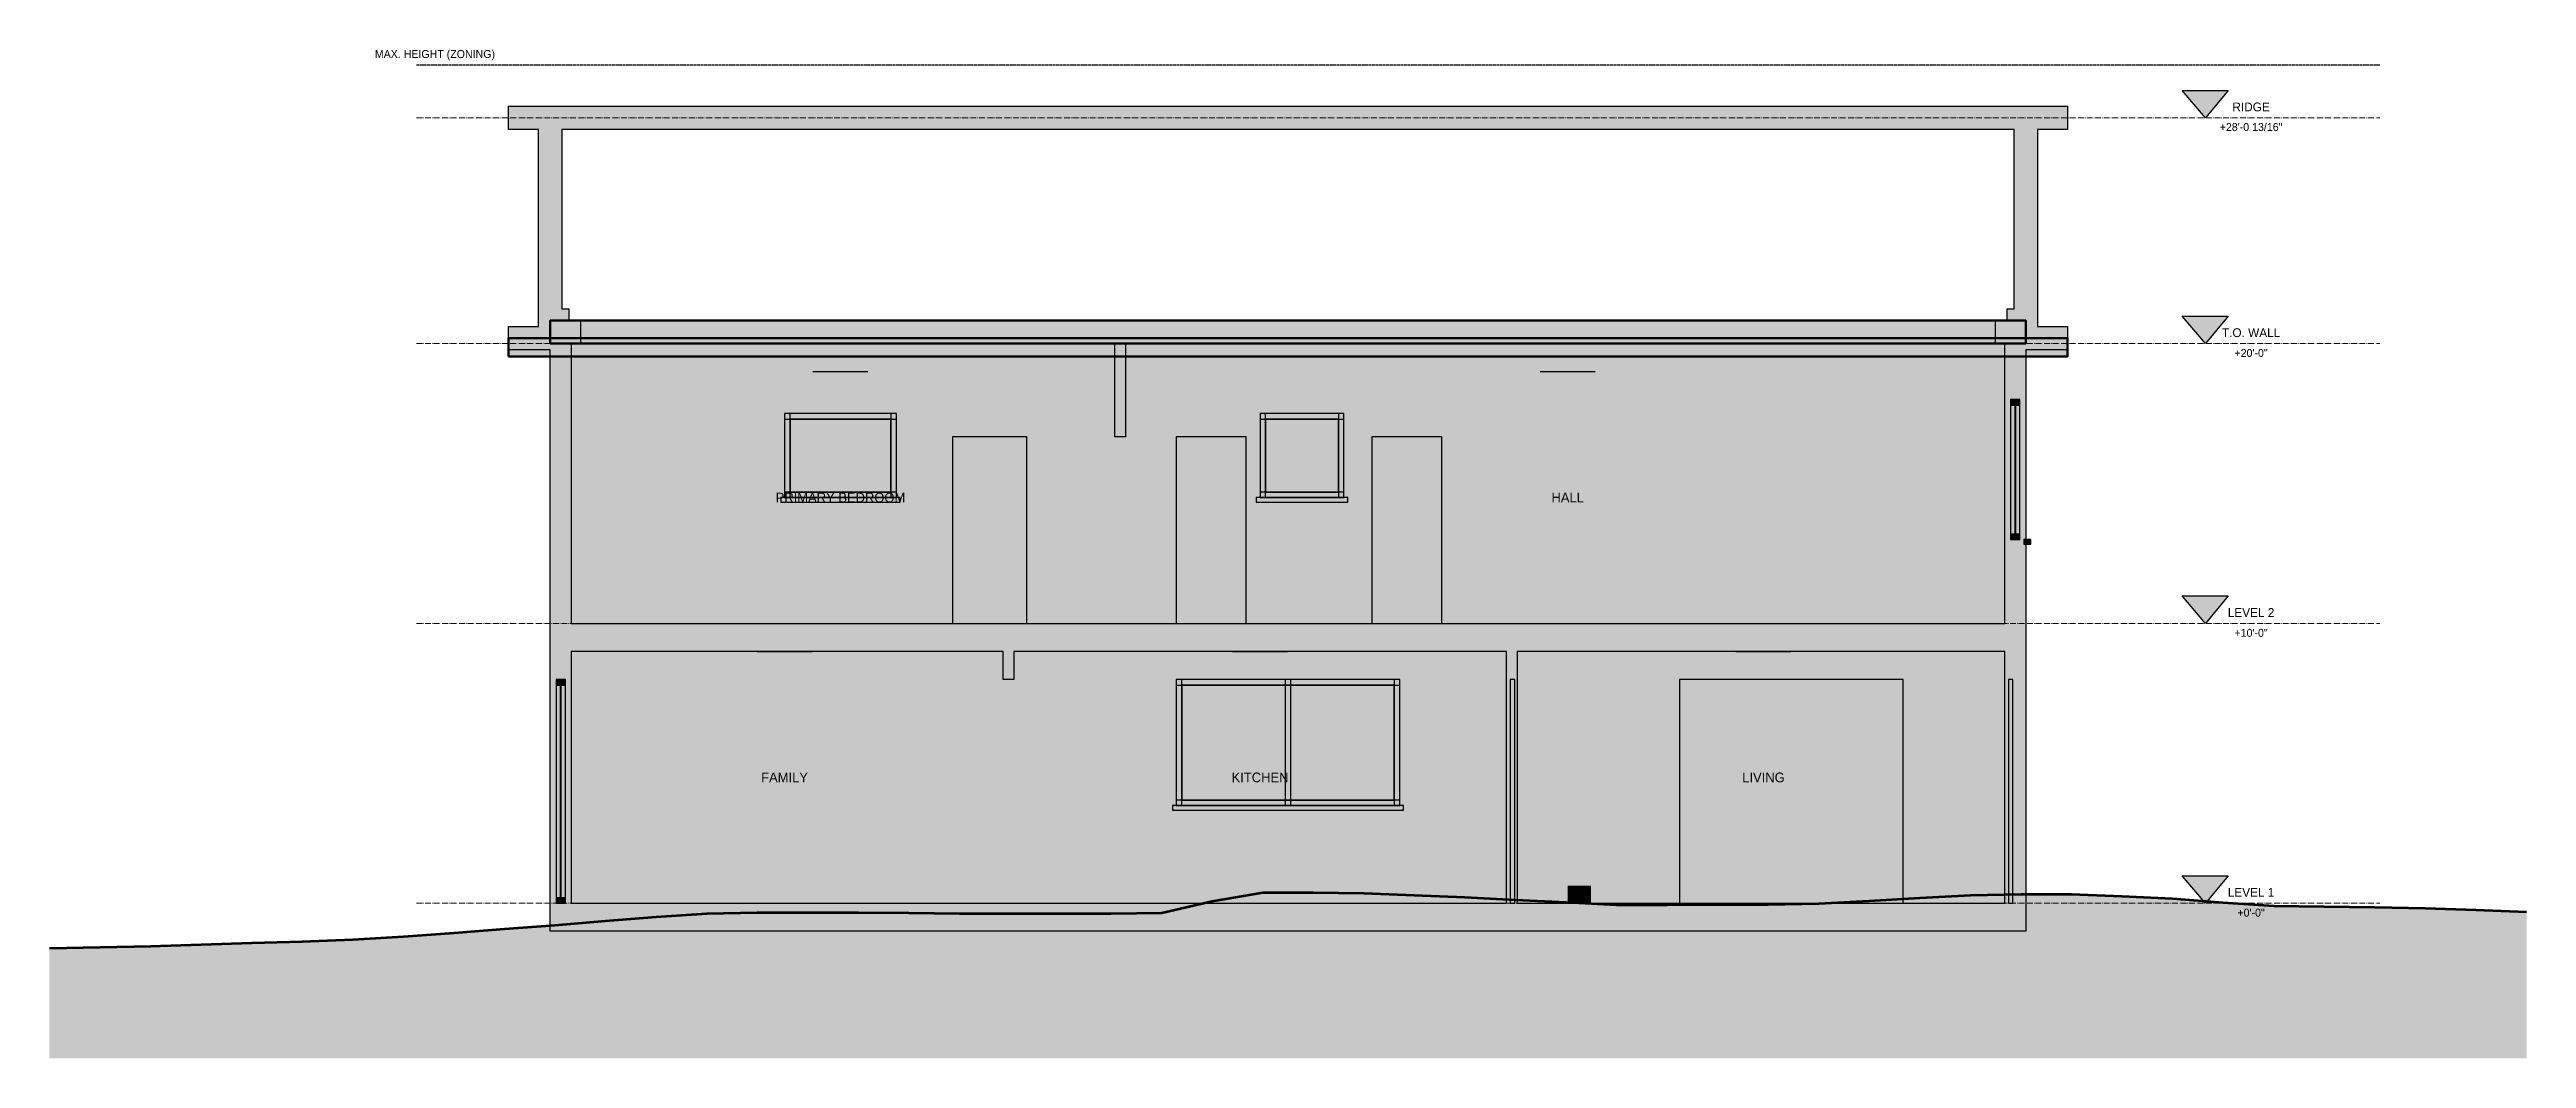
# Model space of a CAD drawing. Header units: inches. Extents: x -215 to 848, y -66 to 367.
import ezdxf
from ezdxf.enums import TextEntityAlignment as Align

# ---------------------------------------------------------------- set-up
doc = ezdxf.new("R2010")
doc.units = ezdxf.units.IN
doc.header["$MEASUREMENT"] = 0
doc.linetypes.add('DASHDOT', pattern=[3.556, 2.54, -0.508, 0, -0.508])
doc.linetypes.add('DASHED', pattern=[1.524, 1.27, -0.254])
for name, color, linetype, lineweight in [('A-ANNO-LEVL', 1, 'DASHDOT', 18), ('A-ANNO-SYMB', 7, 'CONTINUOUS', 25), ('A-ANNO-TEXT', 7, 'CONTINUOUS', 25), ('A-ELEV-FILL', 9, 'CONTINUOUS', 0), ('A-GLAZ', 4, 'CONTINUOUS', 25), ('A-ROOF', 6, 'CONTINUOUS', 50), ('A-SECT-PATT', 250, 'CONTINUOUS', 0), ('C-PROP-SBCK', 1, 'DASHED', 25), ('G-GRND', 7, 'CONTINUOUS', 100), ('G-GRND-PATT', 34, 'CONTINUOUS', 0)]:
    doc.layers.add(name, color=color, linetype=linetype, lineweight=lineweight)

msp = doc.modelspace()

# ---------------------------------------------------------------- hatches: boundary and pattern name
at = {"layer": 'A-ANNO-SYMB'}
for points in [[(710.1, 337.3), (700.2, 349.1), (719.9, 349.1)], [(710.1, 240.5), (700.2, 252.3), (719.9, 252.3)], [(710.1, 120.5), (700.2, 132.3), (719.9, 132.3)], [(710.1, 0.5), (700.2, 12.3), (719.9, 12.3)]]:
    msp.add_hatch(color=256, dxfattribs=at).paths.add_polyline_path(points)
at = {"layer": 'A-ELEV-FILL'}
for points in [[(4.5, 120.5), (172.5, 120.5), (172.5, 240.5), (4.5, 240.5)], [(9, 120.5), (100.5, 120.5), (100.5, 240.5), (9, 240.5)], [(100.5, 210.5), (148.5, 210.5), (148.5, 240.5), (100.5, 240.5)], [(148.5, 120.5), (304.5, 120.5), (304.5, 240.5), (148.5, 240.5)], [(172.5, 200.5), (204.5, 200.5), (204.5, 240.5), (172.5, 240.5)], [(204.5, 120.5), (244.5, 120.5), (244.5, 240.5), (204.5, 240.5)], [(242.2, 120.5), (246.8, 120.5), (246.8, 240.5), (242.2, 240.5)], [(244.5, 120.5), (268.5, 120.5), (268.5, 240.5), (244.5, 240.5)], [(268.5, 200.5), (298.5, 200.5), (298.5, 240.5), (268.5, 240.5)], [(298.5, 120.5), (352.5, 120.5), (352.5, 240.5), (298.5, 240.5)], [(304.5, 210.5), (340.5, 210.5), (340.5, 240.5), (304.5, 240.5)], [(340.5, 120.5), (633, 120.5), (633, 240.5), (340.5, 240.5)], [(352.5, 200.5), (382.5, 200.5), (382.5, 240.5), (352.5, 240.5)], [(362.2, 120.5), (366.8, 120.5), (366.8, 240.5), (362.2, 240.5)], [(382.5, 120.5), (436.5, 120.5), (436.5, 240.5), (382.5, 240.5)], [(624, 120.5), (633, 120.5), (633, 240.5), (624, 240.5)], [(624, 216.5), (633, 216.5), (633, 240.5), (624, 240.5)], [(100.5, 120.5), (148.5, 120.5), (148.5, 174.5), (100.5, 174.5)], [(304.5, 120.5), (340.5, 120.5), (340.5, 174.5), (304.5, 174.5)], [(624, 120.5), (633, 120.5), (633, 156.5), (624, 156.5)], [(0, 0.5), (9, 0.5), (9, 120.5), (0, 120.5)], [(0, 96.5), (9, 96.5), (9, 120.5), (0, 120.5)], [(8.6, 108.5), (434.5, 108.5), (434.5, 120.5), (8.6, 120.5)], [(9, 0.5), (268.5, 0.5), (268.5, 120.5), (9, 120.5)], [(194.3, 0.5), (198.8, 0.5), (198.8, 120.5), (194.3, 120.5)], [(268.5, 96.5), (364.5, 96.5), (364.5, 120.5), (268.5, 120.5)], [(364.5, 0.5), (633, 0.5), (633, 120.5), (364.5, 120.5)], [(410.3, 0.5), (414.8, 0.5), (414.8, 120.5), (410.3, 120.5)], [(410.3, 96.5), (414.8, 96.5), (414.8, 120.5), (410.3, 120.5)], [(412.5, 0.5), (484.5, 0.5), (484.5, 120.5), (412.5, 120.5)], [(434.5, 108.5), (588.5, 108.5), (588.5, 120.5), (434.5, 120.5)], [(484.5, 96.5), (580.5, 96.5), (580.5, 120.5), (484.5, 120.5)], [(580.5, 0.5), (628.5, 0.5), (628.5, 120.5), (580.5, 120.5)], [(588.5, 108.5), (624.4, 108.5), (624.4, 120.5), (588.5, 120.5)], [(624, 0.5), (633, 0.5), (633, 120.5), (624, 120.5)], [(624, 96.5), (633, 96.5), (633, 120.5), (624, 120.5)], [(576.5, 0.5), (586.5, 0.5), (586.5, 113), (576.5, 113)], [(556.5, 0.5), (566.5, 0.5), (566.5, 98), (556.5, 98)], [(566.5, 0.5), (576.5, 0.5), (576.5, 105.5), (566.5, 105.5)], [(546.5, 0.5), (556.5, 0.5), (556.5, 90.5), (546.5, 90.5)], [(526.5, 0.5), (536.5, 0.5), (536.5, 75.5), (526.5, 75.5)], [(536.5, 0.5), (546.5, 0.5), (546.5, 83), (536.5, 83)], [(516.5, 0.5), (526.5, 0.5), (526.5, 68), (516.5, 68)], [(506.5, 0.5), (516.5, 0.5), (516.5, 60.5), (506.5, 60.5)], [(486.5, 0.5), (496.5, 0.5), (496.5, 45.5), (486.5, 45.5)], [(496.5, 0.5), (506.5, 0.5), (506.5, 53), (496.5, 53)], [(268.5, 0.5), (364.5, 0.5), (364.5, 42.5), (268.5, 42.5)], [(476.5, 0.5), (486.5, 0.5), (486.5, 38), (476.5, 38)], [(456.5, 0.5), (466.5, 0.5), (466.5, 23), (456.5, 23)], [(466.5, 0.5), (476.5, 0.5), (476.5, 30.5), (466.5, 30.5)], [(446.5, 0.5), (456.5, 0.5), (456.5, 15.5), (446.5, 15.5)], [(8.6, -11.5), (624.4, -11.5), (624.4, 0.5), (8.6, 0.5)], [(436.5, 0.5), (446.5, 0.5), (446.5, 8), (436.5, 8)], [(0, -28.5), (633, -28.5), (633, -11.5), (0, -11.5)]]:
    msp.add_hatch(color=256, dxfattribs=at).paths.add_polyline_path(points)
at = {"layer": 'A-GLAZ'}
for points in [[(626.5, 156.5), (630.5, 156.5), (630.5, 216.5), (626.5, 216.5)], [(626.5, 156.5), (630.5, 156.5), (630.5, 216.5), (626.5, 216.5)], [(626.5, 214.1), (630.5, 214.1), (630.5, 216.5), (626.5, 216.5)], [(626.5, 156.5), (630.5, 156.5), (630.5, 216.5), (626.5, 216.5)], [(628.3, 158.8), (628.7, 158.8), (628.7, 214.1), (628.3, 214.1)], [(100.5, 208.1), (148.5, 208.1), (148.5, 210.5), (100.5, 210.5)], [(100.5, 174.5), (102.9, 174.5), (102.9, 210.5), (100.5, 210.5)], [(102.9, 176.8), (146.1, 176.8), (146.1, 208.1), (102.9, 208.1)], [(146.1, 174.5), (148.5, 174.5), (148.5, 210.5), (146.1, 210.5)], [(304.5, 208.1), (340.5, 208.1), (340.5, 210.5), (304.5, 210.5)], [(304.5, 174.5), (306.9, 174.5), (306.9, 210.5), (304.5, 210.5)], [(306.9, 176.8), (338.1, 176.8), (338.1, 208.1), (306.9, 208.1)], [(338.1, 174.5), (340.5, 174.5), (340.5, 210.5), (338.1, 210.5)], [(172.5, 120.5), (204.5, 120.5), (204.5, 200.5), (172.5, 200.5)], [(268.5, 120.5), (298.5, 120.5), (298.5, 200.5), (268.5, 200.5)], [(352.5, 120.5), (382.5, 120.5), (382.5, 200.5), (352.5, 200.5)], [(98.9, 172.5), (150.1, 172.5), (150.1, 174.5), (98.9, 174.5)], [(100.5, 174.5), (148.5, 174.5), (148.5, 176.8), (100.5, 176.8)], [(302.9, 172.5), (342.1, 172.5), (342.1, 174.5), (302.9, 174.5)], [(304.5, 174.5), (340.5, 174.5), (340.5, 176.8), (304.5, 176.8)], [(626.5, 156.5), (630.5, 156.5), (630.5, 158.8), (626.5, 158.8)], [(632.2, 154.5), (635.2, 154.5), (635.2, 156.5), (632.2, 156.5)], [(2.5, 0.5), (6.5, 0.5), (6.5, 96.5), (2.5, 96.5)], [(2.5, 0.5), (6.5, 0.5), (6.5, 96.5), (2.5, 96.5)], [(2.5, 0.5), (6.5, 0.5), (6.5, 96.5), (2.5, 96.5)], [(2.5, 94.1), (6.5, 94.1), (6.5, 96.5), (2.5, 96.5)], [(2.5, 0.5), (6.5, 0.5), (6.5, 96.5), (2.5, 96.5)], [(268.5, 94.1), (364.5, 94.1), (364.5, 96.5), (268.5, 96.5)], [(268.5, 42.5), (270.9, 42.5), (270.9, 96.5), (268.5, 96.5)], [(315.3, 42.5), (317.7, 42.5), (317.7, 96.5), (315.3, 96.5)], [(362.1, 42.5), (364.5, 42.5), (364.5, 96.5), (362.1, 96.5)], [(411.8, 0.5), (413.8, 0.5), (413.8, 96.5), (411.8, 96.5)], [(484.5, 0.5), (580.5, 0.5), (580.5, 96.5), (484.5, 96.5)], [(625.6, 0.5), (627.5, 0.5), (627.5, 96.5), (625.6, 96.5)], [(4.3, 2.8), (4.7, 2.8), (4.7, 94.1), (4.3, 94.1)], [(270.9, 44.8), (362.1, 44.8), (362.1, 94.1), (270.9, 94.1)], [(268.5, 42.5), (364.5, 42.5), (364.5, 44.8), (268.5, 44.8)], [(266.9, 40.5), (366.1, 40.5), (366.1, 42.5), (266.9, 42.5)], [(2.5, 0.5), (6.5, 0.5), (6.5, 2.8), (2.5, 2.8)]]:
    msp.add_hatch(color=256, dxfattribs=at).paths.add_polyline_path(points)
at = {"layer": 'A-ROOF'}
for points in [[(0, 240.5), (633, 240.5), (633, 250.4), (0, 250.4)], [(-18, 235), (651, 235), (651, 242.9), (-18, 242.9)]]:
    msp.add_hatch(color=256, dxfattribs=at).paths.add_polyline_path(points)
at = {"layer": 'A-SECT-PATT'}
h = msp.add_hatch(color=256, dxfattribs=at)
h.paths.add_polyline_path([(0, 108.5), (0, 120.5), (0, 235.5), (0, 237.9), (-18, 237.9), (-18, 247.9), (-5, 247.9), (-5, 250.4), (-5, 332.3), (-18, 332.3), (-18, 342.3), (651, 342.3), (651, 332.3), (638, 332.3), (638, 250.4), (638, 247.9), (651, 247.9), (651, 237.9), (633, 237.9), (633, 235.5), (633, 120.5), (633, 108.5), (633, 0.5), (633, -11.5), (0, -11.5), (0, 0.5), (0, 108.5)])
h.paths.add_polyline_path([(5, 255.4), (7.9, 255.4), (7.9, 250.4), (12.9, 250.4), (12.9, 240.5), (9, 240.5), (9, 120.5), (194.3, 120.5), (198.8, 120.5), (410.3, 120.5), (414.8, 120.5), (624, 120.5), (624, 240.5), (620.1, 240.5), (620.1, 250.4), (625.1, 250.4), (625.1, 255.4), (628, 255.4), (628, 332.3), (5, 332.3), (5, 255.4)], flags=0)
h.paths.add_polyline_path([(9, 0.5), (410.3, 0.5), (410.3, 108.5), (198.8, 108.5), (198.8, 96.5), (194.3, 96.5), (194.3, 108.5), (9, 108.5), (9, 0.5)], flags=0)
h.paths.add_polyline_path([(624, 108.5), (414.8, 108.5), (414.8, 0.5), (624, 0.5), (624, 108.5)], flags=0)
msp.add_hatch(color=256, dxfattribs=at).paths.add_polyline_path([(242.2, 240.5), (246.8, 240.5), (246.8, 200.5), (242.2, 200.5), (242.2, 240.5)])
at = {"layer": 'G-GRND-PATT'}
for points in [[(-193.2, -18.3), (-171.5, -17.9), (-149.8, -17.2), (-128.1, -16.5), (-106.4, -15.9), (-84.7, -15), (-63, -13.7), (-41.3, -12.2), (-19.7, -10.5), (0, -8.9), (0, -11.5), (633, -11.5), (633, 0.5), (633, 4.4), (652.7, 4.4), (674.3, 3.6), (696, 2.6), (717.7, 0.8), (739.4, -0.6), (761.1, -0.8), (782.8, -1.1), (804.5, -1.6), (826.2, -2.3), (847.9, -3.2), (847.9, -66), (-214.9, -66), (-214.9, -18.8), (-193.2, -18.3)], [(284, 1.4), (305.7, 5.2), (327.3, 5.2), (349, 4.8), (370.7, 4), (392.4, 3.1), (410.3, 2.2), (410.3, 0.5), (279.9, 0.5), (284, 1.4)], [(435.8, 1), (446.3, 0.5), (414.8, 0.5), (414.8, 2), (435.8, 1)], [(565.9, 1.6), (587.6, 2.8), (609.3, 4), (624, 4.3), (624, 0.5), (545.2, 0.5), (565.9, 1.6)]]:
    msp.add_hatch(color=256, dxfattribs=at).paths.add_polyline_path(points)

# ---------------------------------------------------------------- linework, layer by layer
at = {"layer": 'A-ANNO-LEVL'}
for points in [[(-57.4, 337.3), (784.9, 337.3)], [(-57.4, 240.5), (784.9, 240.5)], [(-57.4, 120.5), (784.9, 120.5)], [(-57.4, 0.5), (784.9, 0.5)]]:
    msp.add_lwpolyline(points, dxfattribs=at)
at = {"layer": 'A-ANNO-SYMB'}
for points in [[(710.1, 337.3), (700.2, 349.1), (719.9, 349.1)], [(710.1, 240.5), (700.2, 252.3), (719.9, 252.3)], [(710.1, 120.5), (700.2, 132.3), (719.9, 132.3)], [(710.1, 0.5), (700.2, 12.3), (719.9, 12.3)]]:
    msp.add_lwpolyline(points, close=True, dxfattribs=at)
for points in [[(112.7, 228.5), (136.3, 228.5)], [(424.7, 228.5), (448.3, 228.5)], [(88.7, 108.5), (112.3, 108.5)], [(292.7, 108.5), (316.3, 108.5)], [(508.7, 108.5), (532.3, 108.5)]]:
    msp.add_lwpolyline(points, dxfattribs=at)
at = {"layer": 'A-GLAZ'}
for points in [[(626.5, 156.5), (630.5, 156.5), (630.5, 216.5), (626.5, 216.5)], [(626.5, 156.5), (630.5, 156.5), (630.5, 216.5), (626.5, 216.5)], [(626.5, 214.1), (630.5, 214.1), (630.5, 216.5), (626.5, 216.5)], [(626.5, 156.5), (630.5, 156.5), (630.5, 216.5), (626.5, 216.5)], [(628.3, 158.8), (628.7, 158.8), (628.7, 214.1), (628.3, 214.1)], [(100.5, 208.1), (148.5, 208.1), (148.5, 210.5), (100.5, 210.5)], [(100.5, 174.5), (102.9, 174.5), (102.9, 210.5), (100.5, 210.5)], [(102.9, 176.8), (146.1, 176.8), (146.1, 208.1), (102.9, 208.1)], [(146.1, 174.5), (148.5, 174.5), (148.5, 210.5), (146.1, 210.5)], [(304.5, 208.1), (340.5, 208.1), (340.5, 210.5), (304.5, 210.5)], [(304.5, 174.5), (306.9, 174.5), (306.9, 210.5), (304.5, 210.5)], [(306.9, 176.8), (338.1, 176.8), (338.1, 208.1), (306.9, 208.1)], [(338.1, 174.5), (340.5, 174.5), (340.5, 210.5), (338.1, 210.5)], [(172.5, 120.5), (204.5, 120.5), (204.5, 200.5), (172.5, 200.5)], [(268.5, 120.5), (298.5, 120.5), (298.5, 200.5), (268.5, 200.5)], [(352.5, 120.5), (382.5, 120.5), (382.5, 200.5), (352.5, 200.5)], [(98.9, 172.5), (150.1, 172.5), (150.1, 174.5), (98.9, 174.5)], [(100.5, 174.5), (148.5, 174.5), (148.5, 176.8), (100.5, 176.8)], [(302.9, 172.5), (342.1, 172.5), (342.1, 174.5), (302.9, 174.5)], [(304.5, 174.5), (340.5, 174.5), (340.5, 176.8), (304.5, 176.8)], [(626.5, 156.5), (630.5, 156.5), (630.5, 158.8), (626.5, 158.8)], [(632.2, 154.5), (635.2, 154.5), (635.2, 156.5), (632.2, 156.5)], [(2.5, 0.5), (6.5, 0.5), (6.5, 96.5), (2.5, 96.5)], [(2.5, 0.5), (6.5, 0.5), (6.5, 96.5), (2.5, 96.5)], [(2.5, 0.5), (6.5, 0.5), (6.5, 96.5), (2.5, 96.5)], [(2.5, 94.1), (6.5, 94.1), (6.5, 96.5), (2.5, 96.5)], [(2.5, 0.5), (6.5, 0.5), (6.5, 96.5), (2.5, 96.5)], [(268.5, 94.1), (364.5, 94.1), (364.5, 96.5), (268.5, 96.5)], [(268.5, 42.5), (270.9, 42.5), (270.9, 96.5), (268.5, 96.5)], [(315.3, 42.5), (317.7, 42.5), (317.7, 96.5), (315.3, 96.5)], [(362.1, 42.5), (364.5, 42.5), (364.5, 96.5), (362.1, 96.5)], [(411.8, 0.5), (413.8, 0.5), (413.8, 96.5), (411.8, 96.5)], [(484.5, 0.5), (580.5, 0.5), (580.5, 96.5), (484.5, 96.5)], [(625.6, 0.5), (627.5, 0.5), (627.5, 96.5), (625.6, 96.5)], [(4.3, 2.8), (4.7, 2.8), (4.7, 94.1), (4.3, 94.1)], [(270.9, 44.8), (362.1, 44.8), (362.1, 94.1), (270.9, 94.1)], [(268.5, 42.5), (364.5, 42.5), (364.5, 44.8), (268.5, 44.8)], [(266.9, 40.5), (366.1, 40.5), (366.1, 42.5), (266.9, 42.5)], [(2.5, 0.5), (6.5, 0.5), (6.5, 2.8), (2.5, 2.8)]]:
    msp.add_lwpolyline(points, close=True, dxfattribs=at)
at = {"layer": 'A-ROOF'}
for points in [[(0, 240.5), (633, 240.5), (633, 250.4), (0, 250.4)], [(-18, 235), (651, 235), (651, 242.9), (-18, 242.9)]]:
    msp.add_lwpolyline(points, close=True, dxfattribs=at)
at = {"layer": 'A-SECT'}
for points in [[(0, 108.5), (0, 120.5), (0, 235.5), (0, 237.9), (-18, 237.9), (-18, 247.9), (-5, 247.9), (-5, 250.4), (-5, 332.3), (-18, 332.3), (-18, 342.3), (651, 342.3), (651, 332.3), (638, 332.3), (638, 250.4), (638, 247.9), (651, 247.9), (651, 237.9), (633, 237.9), (633, 235.5), (633, 120.5), (633, 108.5), (633, 0.5), (633, -11.5), (0, -11.5), (0, 0.5), (0, 108.5)], [(5, 255.4), (7.9, 255.4), (7.9, 250.4), (12.9, 250.4), (12.9, 240.5), (9, 240.5), (9, 120.5), (194.3, 120.5), (198.8, 120.5), (410.3, 120.5), (414.8, 120.5), (624, 120.5), (624, 240.5), (620.1, 240.5), (620.1, 250.4), (625.1, 250.4), (625.1, 255.4), (628, 255.4), (628, 332.3), (5, 332.3), (5, 255.4)], [(242.2, 240.5), (246.8, 240.5), (246.8, 200.5), (242.2, 200.5), (242.2, 240.5)], [(9, 0.5), (410.3, 0.5), (410.3, 108.5), (198.8, 108.5), (198.8, 96.5), (194.3, 96.5), (194.3, 108.5), (9, 108.5), (9, 0.5)], [(624, 108.5), (414.8, 108.5), (414.8, 0.5), (624, 0.5), (624, 108.5)]]:
    msp.add_lwpolyline(points, close=True, dxfattribs=at)
at = {"layer": 'C-PROP-SBCK'}
msp.add_lwpolyline([(-57.4, 360), (784.9, 360)], dxfattribs=at)
at = {"layer": 'G-GRND'}
msp.add_lwpolyline([(-214.9, -18.8), (-193.2, -18.3), (-171.5, -17.9), (-149.8, -17.2), (-128.1, -16.5), (-106.4, -15.9), (-84.7, -15), (-63, -13.7), (-41.3, -12.2), (-19.7, -10.5), (2, -8.8), (23.7, -7), (45.4, -5.3), (67.1, -3.8), (88.8, -3.5), (110.5, -3.4), (132.2, -3.5), (153.8, -3.6), (175.5, -3.8), (197.2, -3.9), (218.9, -3.9), (240.6, -3.9), (262.3, -3.6), (284, 1.4), (305.7, 5.2), (327.3, 5.2), (349, 4.8), (370.7, 4), (392.4, 3.1), (414.1, 2), (435.8, 1), (457.5, -0.1), (479.2, -0.1), (500.8, 0), (522.5, 0), (544.2, 0.4), (565.9, 1.6), (587.6, 2.8), (609.3, 4), (631, 4.4), (652.7, 4.4), (674.3, 3.6), (696, 2.6), (717.7, 0.8), (739.4, -0.6), (761.1, -0.8), (782.8, -1.1), (804.5, -1.6), (826.2, -2.3), (847.9, -3.2)], dxfattribs=at)

# ---------------------------------------------------------------- texts
at = {"layer": 'A-ANNO-TEXT'}
for s, height, p in [('MAX. HEIGHT (ZONING)', 3.402, (-49.5, 364.7)), ('RIDGE', 3.78, (729.7, 342)), ('+28\'-0 13/16"', 3.402, (729.7, 333.4)), ('T.O. WALL', 3.78, (729.7, 245.2)), ('+20\'-0"', 3.4, (729.7, 236.5)), ('PRIMARY BEDROOM', 4.157, (124.5, 174.5)), ('HALL', 4.16, (436.5, 174.5)), ('LEVEL 2', 3.78, (729.7, 125.2)), ('+10\'-0"', 3.4, (729.7, 116.5)), ('FAMILY', 4.16, (100.5, 54.5)), ('KITCHEN', 4.16, (304.5, 54.5)), ('LIVING', 4.16, (520.5, 54.5)), ('LEVEL 1', 3.78, (729.7, 5.2)), ('+0\'-0"', 3.4, (729.7, -3.5))]:
    msp.add_text(s, height=height, dxfattribs=at).set_placement(p, align=Align.MIDDLE_CENTER)

doc.saveas('drawing.dxf')
